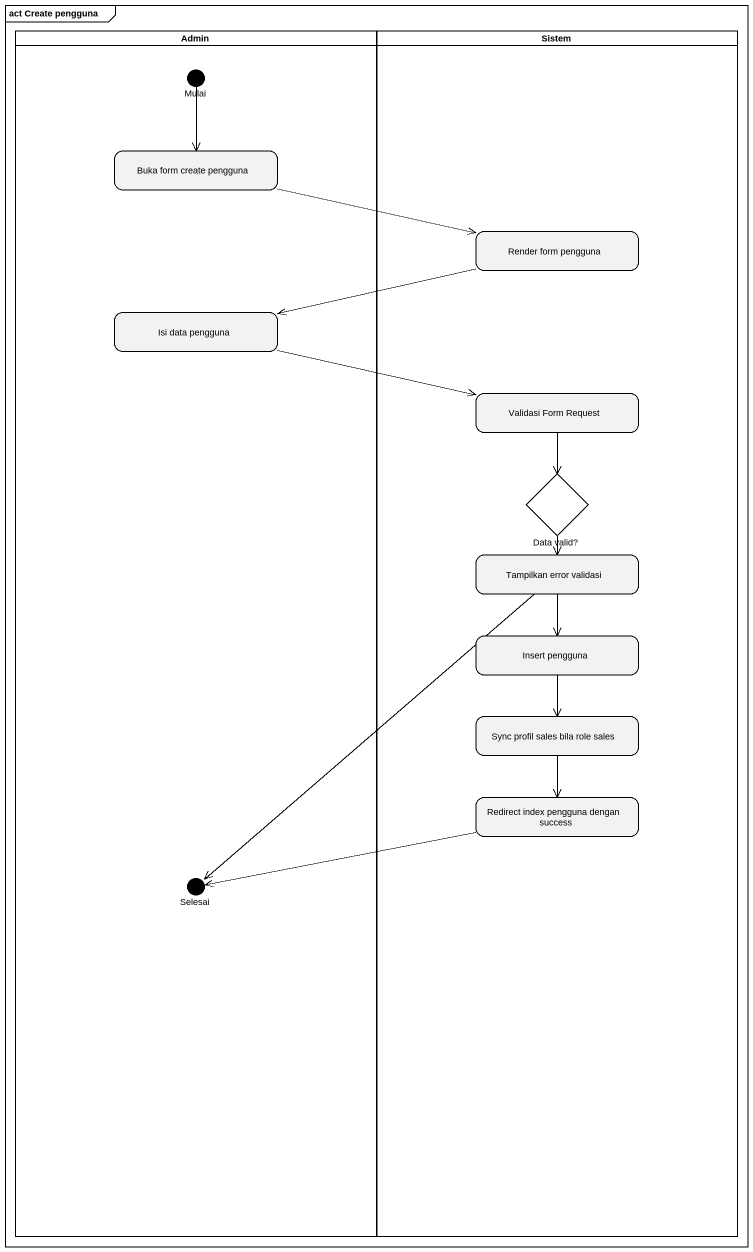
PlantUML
@startuml
mainframe act Create pengguna
hide empty description
state Admin <<partition>> {
  state Mulai <<choice>>
  state "Buka form create pengguna" as Buka_form_create_pengguna
  state "Isi data pengguna" as Isi_data_pengguna
  state Selesai <<choice>>
}
state Sistem <<partition>> {
  state "Render form pengguna" as Render_form_pengguna
  state "Validasi Form Request" as Validasi_Form_Request
  state "Data valid?" as Data_valid <<choice>>
  state "Tampilkan error validasi" as Tampilkan_error_validasi
  state "Insert pengguna" as Insert_pengguna
  state "Sync profil sales bila role sales" as Sync_profil_sales_bila_role
  state "Redirect index pengguna dengan success" as Redirect_index_pengguna
}
Mulai --> Buka_form_create_pengguna
Buka_form_create_pengguna -right-> Render_form_pengguna
Render_form_pengguna -left-> Isi_data_pengguna
Isi_data_pengguna -right-> Validasi_Form_Request
Validasi_Form_Request --> Data_valid
Data_valid --> Tampilkan_error_validasi
Data_valid --> Insert_pengguna
Tampilkan_error_validasi --> Selesai
Insert_pengguna --> Sync_profil_sales_bila_role
Sync_profil_sales_bila_role --> Redirect_index_pengguna
Redirect_index_pengguna -left-> Selesai
@enduml
